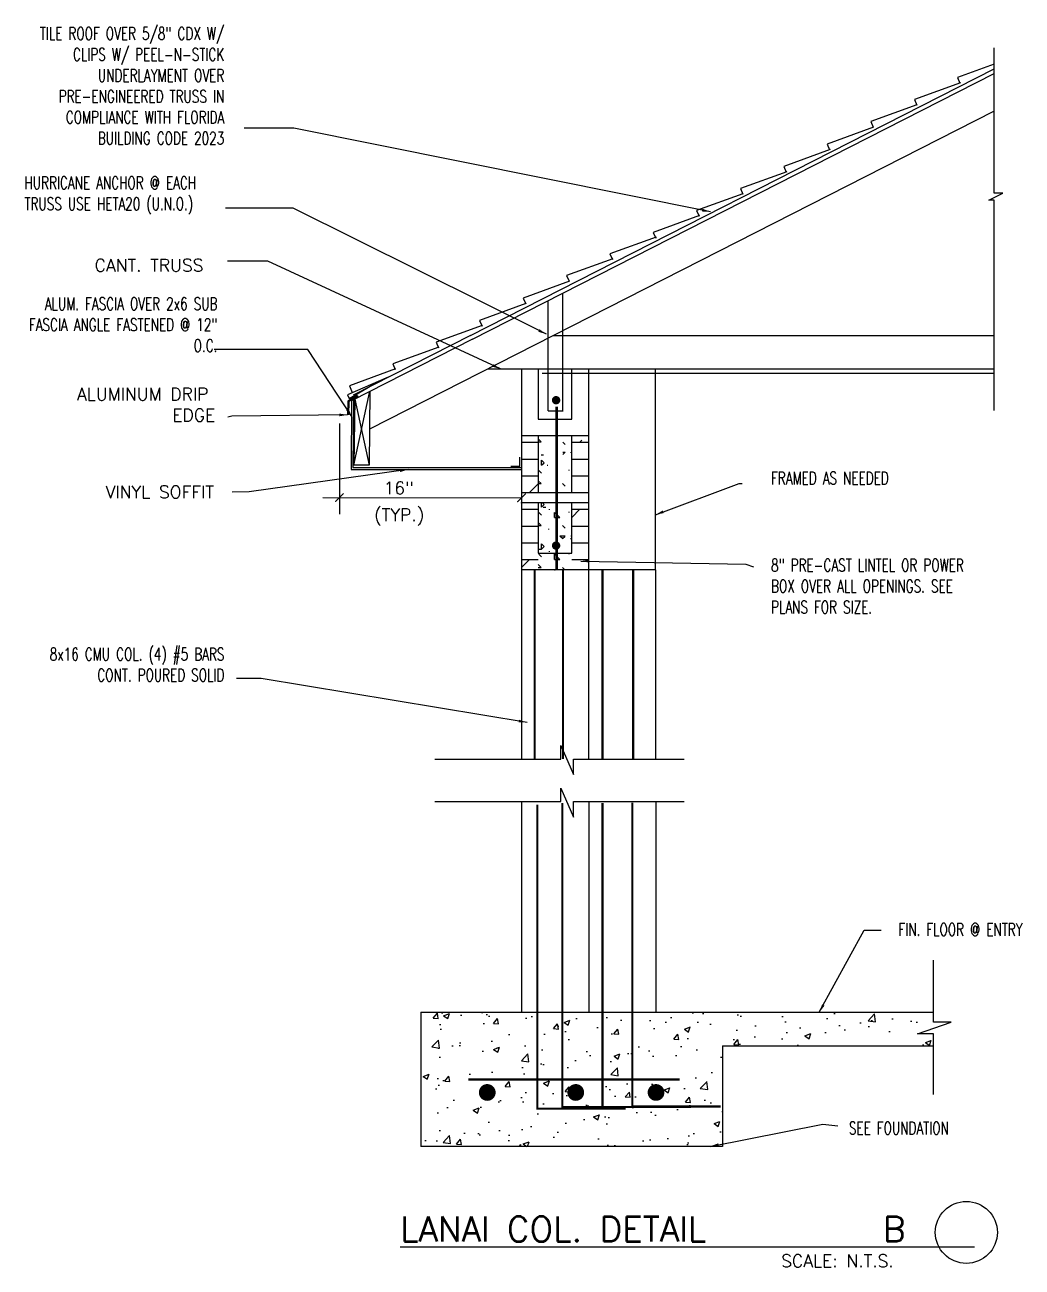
# Model space of a CAD drawing. Header units: inches. Extents: x -25328 to 8149, y -5530 to 4336.
# Drawn here: x 3064.1 to 3183.1, y -3713.9 to -3565.6 of the extents above; entities that cross this region are included whole.
import ezdxf

# ---------------------------------------------------------------- set-up
doc = ezdxf.new("R2010")
doc.units = ezdxf.units.IN
doc.header["$LTSCALE"] = 16
doc.header["$MEASUREMENT"] = 0
doc.layers.get('0').update_dxf_attribs({"linetype": 'CONTINUOUS'})
for name, color, linetype in [('BLDG', 1, 'CONTINUOUS'), ('CONC', 3, 'CONTINUOUS'), ('DIM', 5, 'CONTINUOUS'), ('DIMS', 5, 'CONTINUOUS'), ('HATCH', 8, 'CONTINUOUS'), ('ROOF', 1, 'CONTINUOUS'), ('TEXT', 11, 'CONTINUOUS'), ('WALLS EXT', 6, 'CONTINUOUS')]:
    doc.layers.add(name, color=color, linetype=linetype)
doc.styles.add('PAYTAS RM', font='romans.shx', dxfattribs={"width": 0.7, "height": 4.5})
doc.styles.add('PAYTS NOTES', font='romans.shx', dxfattribs={"width": 0.7, "height": 4.5})
doc.dimstyles.new('DIM- PAYTAS', dxfattribs={"dimscale": 48, "dimtxt": 0.1, "dimasz": 0.0625, "dimexe": 0.125, "dimexo": 0.125, "dimgap": 0.125, "dimtad": 1, "dimdec": 1, "dimzin": 3, "dimdsep": 46, "dimlunit": 4, "dimtxsty": 'PAYTAS RM', "dimblk": 'ARCHTICK', "dimcen": 0.09, "dimdle": 0.125, "dimclrd": 5, "dimclre": 5, "dimclrt": 11, "dimadec": 0, "dimazin": 0, "dimtfac": 1, "dimtdec": 1, "dimtofl": 0, "dimtmove": 2, "dimatfit": 3, "dimfxl": 0, "dimfrac": 2, "dimtolj": 1, "dimtzin": 3, "dimarcsym": 0})
pattern_1 = [(50, (8899.541, -1274.629), (7.172602, -0.6275213), [0.75, -8.25]), (355, (8899.541, -1274.629), (-1.387513, 7.521921), [0.6, -6.6]), (100.4514, (8900.1386, -1274.681), (5.785094, 6.8943954), [0.637402, -7.011421]), (46.1842, (8899.541, -1272.629), (10.67241, -1.65519), [1.125, -12.375]), (96.6356, (8900.43, -1272.767), (9.346627, 9.741179), [0.956103, -10.51713]), (351.1842, (8899.541, -1272.629), (9.34662, 9.741186), [0.9, -9.9]), (21, (8900.541, -1273.129), (5.9690705, -4.026189), [0.75, -8.25]), (326, (8900.541, -1273.129), (2.433153, 7.2515005), [0.6, -6.6]), (71.4514, (8901.038, -1273.4645), (8.402226, 3.225305), [0.637402, -7.011421]), (37.5, (8899.541, -1274.629), (0.1215986, 3.3289385), [0, -6.52, 0, -6.7, 0, -6.625]), (7.5, (8899.541, -1274.629), (2.6306954, 3.9441171), [0, -3.82, 0, -6.37, 0, -2.525]), (327.5, (8897.311, -1274.629), (5.3382244, -0.2255487), [0, -2.5, 0, -7.8, 0, -10.35]), (317.5, (8896.311, -1274.629), (5.8318617, 1.0010498), [0, -3.25, 0, -5.18, 0, -7.35])]

# ---------------------------------------------------------------- blocks, each defined once
blk = doc.blocks.new('_ArchTick')
at = {"color": 0, "linetype": 'ByBlock', "const_width": 0.15}
blk.add_lwpolyline([(-0.5, -0.5), (0.5, 0.5)], dxfattribs=at)

msp = doc.modelspace()

# ---------------------------------------------------------------- hatches: boundary and pattern name
at = {"layer": 'CONC'}
h = msp.add_hatch(dxfattribs=at)
h.set_pattern_fill('AR-CONC', color=8, style=0)
h.set_pattern_definition(pattern_1)
h.paths.add_polyline_path([(3172.50317563, -3686.05216691), (3170.58458791, -3686.05216691), (3174.59971744, -3684.63333222), (3172.50317563, -3684.63333222), (3172.50317563, -3683.4677017), (3133.11276854, -3683.4677017), (3133.11276854, -3691.48784526), (3124.65254578, -3691.48784526), (3124.65254578, -3683.4677017), (3111.32943447, -3683.4677017), (3111.32943447, -3699.4677017), (3147.32943447, -3699.4677017), (3147.32943447, -3687.4677017), (3172.50317563, -3687.4677017)])
h.paths.add_polyline_path([(3139.88968178, -3693.03567633, -1), (3138.88968178, -3693.03567633, -1)], flags=16)
h.paths.add_polyline_path([(3130.31352951, -3693.03567633, -1), (3129.31352951, -3693.03567633, -1)], flags=16)
h.paths.add_polyline_path([(3119.75159633, -3693.03567633, -1), (3118.75159633, -3693.03567633, -1)], flags=16)
h = msp.add_hatch(dxfattribs=at)
h.set_pattern_fill('AR-CONC', color=8, style=0)
h.set_pattern_definition(pattern_1)
h.paths.add_polyline_path([(3133.11276854, -3683.4677017), (3124.65254578, -3683.4677017), (3124.65254578, -3691.48784526), (3133.11276854, -3691.48784526)])
at = {"layer": 'HATCH'}
h = msp.add_hatch(dxfattribs=at)
h.set_pattern_fill('CONCRETE', color=256, scale=5, style=0)
h.set_pattern_definition([(0, (8592.288, -1289.4127), (5, 5), [0.625, -4.375]), (90, (8592.288, -1289.4127), (-5, 5), [0.625, -4.375]), (135, (8592.913, -1289.4127), (-5, 3e-16), [0.8838835, -6.1871845]), (0, (8592.913, -1286.6), (5, 5), [0.625, -4.375]), (45, (8593.2255, -1286.9127), (3e-16, 5), [0.4419415, -6.629126]), (135, (8593.2255, -1286.9127), (-5, 3e-16), [0.4419415, -6.629126]), (0, (8594.788, -1285.35), (5, 5), [0.8838835, -4.1161165]), (45, (8594.788, -1285.35), (3e-16, 5), [0.625, -6.446068]), (135, (8595.672, -1285.35), (-5, 3e-16), [0.625, -6.446068]), (90, (8595.7255, -1288.1627), (-5, 5), [0.625, -4.375]), (45, (8595.7255, -1288.1627), (3e-16, 5), [0.4419415, -6.629126]), (135, (8596.038, -1287.85), (-5, 3e-16), [0.4419415, -6.629126]), (0, (8592.913, -1288.1627), (5, 5), [0.3125, -4.1875]), (0, (8596.663, -1286.9127), (5, 5), [0.3125, -4.1875]), (90, (8595.1005, -1286.2877), (-5, 5), [0.3125, -4.1875]), (135, (8595.7255, -1289.1), (-5, 3e-16), [0.4419415, -6.629126]), (135, (8593.538, -1285.6627), (-5, 3e-16), [0.4419415, -6.629126]), (45, (8594.6318, -1287.772), (3e-16, 5), [0.4419415, -6.629126]), (90, (8594.007, -1288.7877), (-5, 5), [0.078125, -4.921875]), (90, (8594.241, -1286.6783), (-5, 5), [0.078125, -4.921875]), (90, (8596.585, -1285.819), (-5, 5), [0.078125, -4.921875]), (90, (8596.663, -1288.475), (-5, 5), [0.078125, -4.921875])])
h.paths.add_polyline_path([(3126.49234088, -3614.6594968), (3125.32909743, -3614.6594968), (3125.32909743, -3620.64794543), (3127.53403806, -3620.64794543), (3127.53403806, -3619.67001691), (3126.49234088, -3619.67001691)])
h.paths.add_polyline_path([(3129.32509743, -3615.1589968), (3128.26235892, -3615.1589968), (3128.26235892, -3619.67001691), (3127.53403806, -3619.67001691), (3127.53403806, -3620.64794543), (3129.32509743, -3620.64794543)])
h.paths.add_polyline_path([(3129.32509743, -3622.63794543), (3127.53403806, -3622.63794543), (3127.53403806, -3626.63794543), (3129.32509743, -3626.63794543)])
h.paths.add_polyline_path([(3127.53403806, -3622.63794543), (3125.32909743, -3622.63794543), (3125.32909743, -3626.63794543), (3127.53403806, -3626.63794543)])
h.paths.add_polyline_path([(3127.53403806, -3630.63794543), (3129.32509743, -3630.63794543), (3129.32509743, -3626.64594543), (3127.53403806, -3626.64594543)])
h.paths.add_polyline_path([(3125.32909743, -3630.63794543), (3127.53403806, -3630.63794543), (3127.53403806, -3626.64594543), (3125.32909743, -3626.64594543)])
at = {"layer": 'WALLS EXT'}
h = msp.add_hatch(dxfattribs=at)
h.set_pattern_fill('DOLMIT', color=8, scale=8, style=0)
h.set_pattern_definition([(0, (8592.288, -1289.4127), (0, 2), []), (45, (8592.288, -1289.4127), (-4, 4), [2.828427, -5.6568614])])
h.paths.add_polyline_path([(3127.53403806, -3620.64794543), (3125.32909743, -3620.64794543), (3125.32909743, -3614.6594968), (3123.33109743, -3614.6594968), (3123.33109743, -3622.63794543), (3127.53403806, -3622.63794543)])
h.paths.add_polyline_path([(3125.32909743, -3622.63794543), (3123.33109743, -3622.63794543), (3123.33109743, -3626.63794543), (3125.32909743, -3626.63794543)])
h.paths.add_polyline_path([(3131.32309743, -3622.63794543), (3129.32509743, -3622.63794543), (3129.32509743, -3626.63794543), (3131.32309743, -3626.63794543)])
h.paths.add_polyline_path([(3131.32309743, -3615.1589968), (3129.32509743, -3615.1589968), (3129.32509743, -3620.64794543), (3127.53403806, -3620.64794543), (3127.53403806, -3622.63794543), (3131.32309743, -3622.63794543)])
h.paths.add_polyline_path([(3129.32509743, -3630.63794543), (3131.32309743, -3630.63794543), (3131.32309743, -3626.64594543), (3129.32509743, -3626.64594543)])
h.paths.add_polyline_path([(3123.33109743, -3630.63794543), (3125.32909743, -3630.63794543), (3125.32909743, -3626.64594543), (3123.33109743, -3626.64594543)])

# ---------------------------------------------------------------- linework, layer by layer
at = {"color": 5}
for p, q in [((3125.82093447, -3607.15344543), (3179.72286286, -3607.15344543)), ((3125.82093447, -3607.1589968), (3179.72286286, -3607.1589968)), ((3103.78379245, -3609.83596452), (3102.61898497, -3610.48494365)), ((3103.84048451, -3609.94722896), (3102.74385997, -3610.56146715)), ((3102.61864364, -3610.48494365), (3102.59312439, -3612.13443861)), ((3102.74351864, -3610.56146715), (3102.71799939, -3612.13443861)), ((3125.32909743, -3628.63994543), (3129.32509743, -3628.63994543))]:
    msp.add_line(p, q, dxfattribs=at)
for p in [(3123.33109743, -3622.64594543), (3127.32709743, -3630.63794543)]:
    msp.add_point(p, dxfattribs=at)
at = {"layer": 'BLDG', "const_width": 1}
for points in [[(3118.75159633, -3693.03567633, 1), (3119.75159633, -3693.03567633, 1)], [(3129.31352951, -3693.03567633, 1), (3130.31352951, -3693.03567633, 1)], [(3138.88968178, -3693.03567633, 1), (3139.88968178, -3693.03567633, 1)]]:
    msp.add_lwpolyline(points, format="xyb", close=True, dxfattribs=at)
at = {"layer": 'CONC'}
for p, q in [((3111.32943447, -3683.4677017), (3111.32943447, -3699.4677017)), ((3111.32943447, -3683.4677017), (3172.50317563, -3683.4677017)), ((3147.32943447, -3687.4677017), (3172.50317563, -3687.4677017)), ((3147.32943447, -3687.4677017), (3147.32943447, -3699.4677017)), ((3147.32943447, -3699.4677017), (3111.32943447, -3699.4677017))]:
    msp.add_line(p, q, dxfattribs=at)
at = {"layer": 'CONC', "const_width": 0.4995}
for points in [[(3127.21614825, -3610.38848671, 1), (3127.71564825, -3610.38848671, 1)], [(3127.21614825, -3627.74791944, 1), (3127.71564825, -3627.74791944, 1)]]:
    msp.add_lwpolyline(points, format="xyb", close=True, dxfattribs=at)
at = {"layer": 'CONC', "color": 1, "const_width": 0.25}
for points in [[(3124.91621801, -3630.63794543), (3124.91621801, -3653.23133605)], [(3128.296459, -3630.63794543), (3128.296459, -3653.23133605)], [(3133.00060367, -3630.63794543), (3133.00060367, -3653.23133605)], [(3136.66409811, -3630.63794543), (3136.66409811, -3653.23133605)], [(3125.22412254, -3658.66986883), (3125.22412254, -3694.96129475), (3135.77954019, -3694.96129475)], [(3128.19840073, -3658.46897503), (3128.19840073, -3694.76040095), (3138.75381838, -3694.76040095)], [(3133.00060367, -3658.46897503), (3133.00060367, -3694.76040095), (3143.55602132, -3694.76040095)], [(3136.55925299, -3658.41872411), (3136.55925299, -3694.71015003), (3147.11467064, -3694.71015003)], [(3116.99838488, -3691.48784526), (3142.20619245, -3691.48784526)]]:
    msp.add_lwpolyline(points, dxfattribs=at)
at = {"layer": 'DIM'}
for q in [(3139.32309743, -3606.6594968), (3131.32309743, -3630.63794543)]:
    msp.add_line((3139.32309743, -3630.63794543), q, dxfattribs=at)
at = {"layer": 'DIMS'}
for p, q in [((3179.72286286, -3585.68256804), (3179.72286286, -3568.31933076)), ((3179.08212146, -3586.4941559), (3180.77564516, -3585.68256804)), ((3180.77564516, -3585.68256804), (3179.72286286, -3585.68256804)), ((3179.72286286, -3586.4941559), (3179.08212146, -3586.4941559)), ((3179.72286286, -3611.63041768), (3179.72286286, -3586.4941559)), ((3128.03586117, -3653.23133605), (3128.03586117, -3651.62732601)), ((3128.03586117, -3651.62732601), (3129.5362424, -3655.07659944)), ((3112.98454254, -3653.23133605), (3128.03586117, -3653.23133605)), ((3129.5362424, -3655.07659944), (3129.5362424, -3653.23133605)), ((3129.5362424, -3653.23133605), (3142.74285353, -3653.23133605)), ((3128.03586117, -3658.31478489), (3128.03586117, -3656.71077485)), ((3128.03586117, -3656.71077485), (3129.5362424, -3660.16004828)), ((3112.98454254, -3658.31478489), (3128.03586117, -3658.31478489)), ((3129.5362424, -3660.16004828), (3129.5362424, -3658.31478489)), ((3129.5362424, -3658.31478489), (3142.74285353, -3658.31478489)), ((3172.50317563, -3684.63333222), (3172.50317563, -3677.22727359)), ((3170.58458791, -3686.05216691), (3174.59971744, -3684.63333222)), ((3174.59971744, -3684.63333222), (3172.50317563, -3684.63333222)), ((3172.50317563, -3686.05216691), (3170.58458791, -3686.05216691)), ((3172.50317563, -3693.28100503), (3172.50317563, -3686.05216691))]:
    msp.add_line(p, q, dxfattribs=at)
at = {"layer": 'DIMS', "color": 5}
for p, q in [((3101.61971583, -3613.1790158), (3101.61971583, -3624.01279087)), ((3099.61971583, -3622.01279087), (3123.33109743, -3622.0407308))]:
    msp.add_line(p, q, dxfattribs=at)
at = {"layer": 'ROOF', "color": 8}
for p, q in [((3117.25080332, -3602.65397697), (3179.72286286, -3570.82287275)), ((3179.72286286, -3570.26877021), (3175.35578201, -3571.85572853)), ((3175.725618, -3572.49223963), (3170.22157887, -3574.49235847)), ((3175.35578201, -3571.85572853), (3175.64554771, -3572.53541832)), ((3170.52010663, -3575.1288703), (3165.0160675, -3577.12898913)), ((3170.22157887, -3574.49235847), (3170.51134458, -3575.17204826)), ((3165.0160675, -3577.12898913), (3165.30583321, -3577.80867893)), ((3165.31459626, -3577.80113014), (3159.81055713, -3579.80124897)), ((3159.81055713, -3579.80124897), (3160.10032284, -3580.48093877)), ((3160.14473901, -3580.4733907), (3154.64069988, -3582.47350954)), ((3154.97488176, -3583.11002064), (3149.47084263, -3585.11013948)), ((3154.64069988, -3582.47350954), (3154.93046559, -3583.15319933)), ((3149.73371727, -3585.74665131), (3144.22967814, -3587.74677014)), ((3149.47084263, -3585.11013948), (3149.76060833, -3585.78982928)), ((3144.22967814, -3587.74677014), (3144.51944385, -3588.42645994)), ((3144.56386002, -3588.34765135), (3139.05982089, -3590.34777018)), ((3139.05982089, -3590.34777018), (3139.34958659, -3591.02745998)), ((3139.39400377, -3590.91302077), (3133.88996464, -3592.9131396)), ((3134.22414652, -3593.51402081), (3128.72010739, -3595.51413964)), ((3133.88996464, -3592.9131396), (3134.17973035, -3593.5928294)), ((3129.05429027, -3596.18628137), (3123.55025114, -3598.18640021)), ((3128.72010739, -3595.51413964), (3129.00987309, -3596.19382944)), ((3123.8487789, -3598.85854194), (3118.34473977, -3600.85866077)), ((3123.55025114, -3598.18640021), (3123.84001684, -3598.86609001)), ((3118.34473977, -3600.85866077), (3118.63450547, -3601.53835057)), ((3118.64326753, -3601.45954198), (3113.1392284, -3603.45966081)), ((3117.25080332, -3602.65397697), (3103.26536439, -3609.77991402)), ((3113.47341128, -3604.06054202), (3107.96937215, -3606.06066086)), ((3113.1392284, -3603.45966081), (3113.4289941, -3604.13935061)), ((3108.30355403, -3606.66154206), (3102.7995149, -3608.6616609)), ((3107.96937215, -3606.06066086), (3108.25913785, -3606.74035065)), ((3107.41220005, -3607.62355514), (3102.59009294, -3609.72855115)), ((3102.59009294, -3609.72855115), (3102.79156404, -3610.20113244)), ((3102.79156404, -3610.20113244), (3105.54941981, -3608.55748784)), ((3102.7995149, -3608.6616609), (3103.15012846, -3609.48407866))]:
    msp.add_line(p, q, dxfattribs=at)
at = {"layer": 'ROOF'}
for p, q in [((3117.47757158, -3603.09903473), (3179.72286286, -3571.38347471)), ((3179.72286286, -3575.86829036), (3105.21303931, -3613.83294169)), ((3117.47757158, -3603.09903473), (3103.04938283, -3610.45056408)), ((3127.13430919, -3602.6634968), (3179.72286286, -3602.6634968)), ((3119.29171761, -3606.6594968), (3179.72286286, -3606.6594968)), ((3105.26336439, -3609.32248413), (3105.16506095, -3618.1330702)), ((3103.04938283, -3610.45056408), (3103.03476924, -3618.66294033)), ((3103.27688314, -3610.33464689), (3103.22640916, -3618.41319033)), ((3103.44154011, -3610.25074997), (3103.34323667, -3618.15079144)), ((3123.15536685, -3618.29268509), (3123.15536685, -3617.19430425)), ((3103.03476924, -3618.66294033), (3123.33109743, -3618.66294033)), ((3103.22640916, -3618.41319033), (3123.33109743, -3618.41319033)), ((3105.16506095, -3618.1330702), (3103.34323667, -3618.15079144)), ((3123.15536685, -3618.29268509), (3122.07153306, -3618.29268509))]:
    msp.add_line(p, q, dxfattribs=at)
at = {"layer": 'ROOF', "color": 6}
for p, q in [((3128.26235892, -3611.67001691), (3128.26235892, -3597.60391111)), ((3126.49234088, -3598.50578035), (3126.49234088, -3611.67001691)), ((3126.5334936, -3611.67001691), (3128.30351164, -3611.67001691))]:
    msp.add_line(p, q, dxfattribs=at)
at = {"layer": 'TEXT', "const_width": 0.333}
msp.add_lwpolyline([(3127.53403806, -3630.63794543), (3127.53403806, -3611.16606767)], dxfattribs=at)
at = {"layer": 'TEXT', "color": 3}
msp.add_circle((3176.40560406, -3709.74104811), 3.70159694, dxfattribs=at)
at = {"layer": 'WALLS EXT', "color": 6}
for p, q in [((3123.33109743, -3606.65394543), (3123.33109743, -3622.63794543)), ((3131.32309743, -3606.65394543), (3131.32309743, -3630.63794543)), ((3131.32309743, -3622.63794543), (3123.33109743, -3622.63794543)), ((3131.32309743, -3622.63794543), (3123.33109743, -3622.63794543)), ((3131.32309743, -3630.63794543), (3123.33109743, -3630.63794543))]:
    msp.add_line(p, q, dxfattribs=at)
at = {"layer": 'WALLS EXT'}
for p, q in [((3125.32909743, -3606.65394543), (3125.32909743, -3612.64794543)), ((3129.32509743, -3612.64794543), (3129.32509743, -3606.65394543)), ((3125.32909743, -3612.64794543), (3129.32509743, -3612.64794543)), ((3125.32909743, -3614.64594543), (3125.32909743, -3621.41265152)), ((3129.32509743, -3621.41265152), (3129.32509743, -3614.64594543)), ((3123.33109743, -3622.64594543), (3123.33109743, -3653.23133605)), ((3125.32909743, -3622.64594543), (3125.32909743, -3622.63794543)), ((3125.32909743, -3622.64594543), (3125.32909743, -3628.63994543)), ((3129.32509743, -3622.64594543), (3129.32509743, -3622.63794543)), ((3129.32509743, -3628.63994543), (3129.32509743, -3622.64594543)), ((3131.32309743, -3630.63794543), (3131.32309743, -3653.23133605)), ((3139.32309743, -3630.63794543), (3139.32309743, -3653.23133605)), ((3123.33109743, -3658.31478489), (3123.33109743, -3683.4677017)), ((3131.36171776, -3658.31478489), (3131.36171776, -3683.4677017)), ((3139.36171776, -3658.31478489), (3139.36171776, -3683.4677017))]:
    msp.add_line(p, q, dxfattribs=at)
at = {"layer": 'WALLS EXT', "color": 8}
for p, q in [((3103.34323667, -3618.15079144), (3105.26336439, -3609.32248413)), ((3103.44154011, -3610.25074997), (3105.16506095, -3618.1330702))]:
    msp.add_line(p, q, dxfattribs=at)
at = {"layer": 'WALLS EXT', "color": 1}
for p, q in [((3131.32309743, -3614.64594543), (3123.33109743, -3614.64594543)), ((3131.32309743, -3622.64594543), (3123.33109743, -3622.64594543))]:
    msp.add_line(p, q, dxfattribs=at)

# ---------------------------------------------------------------- block references
at = {"layer": 'DIMS', "color": 5, "rotation": 180}
for p in [(3101.61971583, -3622.01279087), (3123.33109743, -3622.0407308)]:
    msp.add_blockref('_ArchTick', p, dxfattribs=at)

# ---------------------------------------------------------------- texts
at = {"layer": 'TEXT', "style": 'PAYTS NOTES'}
for s, p in [('CANT. TRUSS ', (3072.4109913, -3595.03386543)), ('ALUMINUM DRIP', (3070.30809113, -3610.41535138)), ('EDGE', (3081.6632641, -3612.91285138)), ('16"', (3106.87465815, -3621.6177973)), ('VINYL SOFFIT', (3073.71866439, -3622.09356397)), ('(TYP.)', (3105.75054116, -3624.83293689)), ('SCALE: N.T.S.', (3154.31947822, -3713.89177887))]:
    msp.add_text(s, height=1.5, dxfattribs=at).set_placement(p)
at = {"layer": 'TEXT', "color": 3, "style": 'PAYTS NOTES'}
msp.add_text('%%ULANAI COL. DETAIL        B    ', height=3, dxfattribs=at).set_placement((3108.86376258, -3710.84633225))
at = {"layer": 'TEXT', "char_height": 1.5, "width": 27.2187282806, "style": 'PAYTS NOTES'}
for s, insert, attachment_point in [('\\A1;TILE ROOF OVER 5/8" CDX W/ CLIPS W/ PEEL-N-STICK UNDERLAYMENT OVER PRE-ENGINEERED TRUSS IN COMPLIANCE WITH FLORIDA BUILDING CODE 2023', (3087.87211092, -3565.86039834), 3), ('HURRICANE ANCHOR @ EACH TRUSS USE HETA20 (U.N.O.)', (3064.04254242, -3583.68755642), 1), ('ALUM. FASCIA OVER 2x6 SUB FASCIA ANGLE FASTENED @ 12" O.C.', (3087.06166924, -3598.12156344), 3), ('FRAMED AS NEEDED', (3153.10782507, -3618.94416147), 1), ('8" PRE-CAST LINTEL OR POWER BOX OVER ALL OPENINGS. SEE PLANS FOR SIZE.', (3153.10782507, -3629.33540695), 1), ('8x16 CMU COL. (4) #5 BARS CONT. POURED SOLID', (3087.89187577, -3639.95754847), 3), ('FIN. FLOOR @ ENTRY', (3168.30587625, -3672.83471928), 1), ('SEE FOUNDATION', (3162.3958778, -3696.54289832), 1)]:
    msp.add_mtext(s, dxfattribs=dict(at, insert=insert, attachment_point=attachment_point))

# ---------------------------------------------------------------- leaders
at = {"layer": 'DIMS'}
for points in [[(3145.87644649, -3587.89147919), (3096.18709271, -3577.89297811), (3090.23131747, -3577.89297811)], [(3126.31238243, -3602.5146462), (3096.08685417, -3587.44945846), (3088.00557532, -3587.44945846)], [(3120.84161199, -3606.6594968), (3093.07462201, -3593.77063888), (3088.25024642, -3593.77063888)], [(3103.11523459, -3612.33585789), (3097.85567084, -3604.33866458), (3086.67362694, -3604.33866458)], [(3102.59312439, -3612.13443861), (3088.78150311, -3612.30460336), (3088.31827835, -3612.40381828)], [(3109.82864357, -3618.66294033), (3090.83644436, -3621.32180853), (3088.83324744, -3621.35309259)], [(3139.32309743, -3624.05708597), (3149.30229116, -3620.33251128), (3149.6582497, -3620.33251128)], [(3130.43371043, -3629.602506), (3150.10966684, -3629.96933397), (3151.0091279, -3630.29619852)], [(3123.99714934, -3648.8557114), (3092.26040891, -3643.61844092), (3089.33719464, -3643.61844092)], [(3158.86662421, -3683.4677017), (3164.23616086, -3673.64315642), (3166.25419753, -3673.64315642)], [(3145.85019847, -3699.4677017), (3159.28542387, -3696.83335696), (3161.06919601, -3697.00590029)]]:
    msp.add_leader(points, dimstyle='DIM- PAYTAS', override={"dimscale": 16, "dimtad": 0}, dxfattribs=at)

doc.saveas('drawing.dxf')
